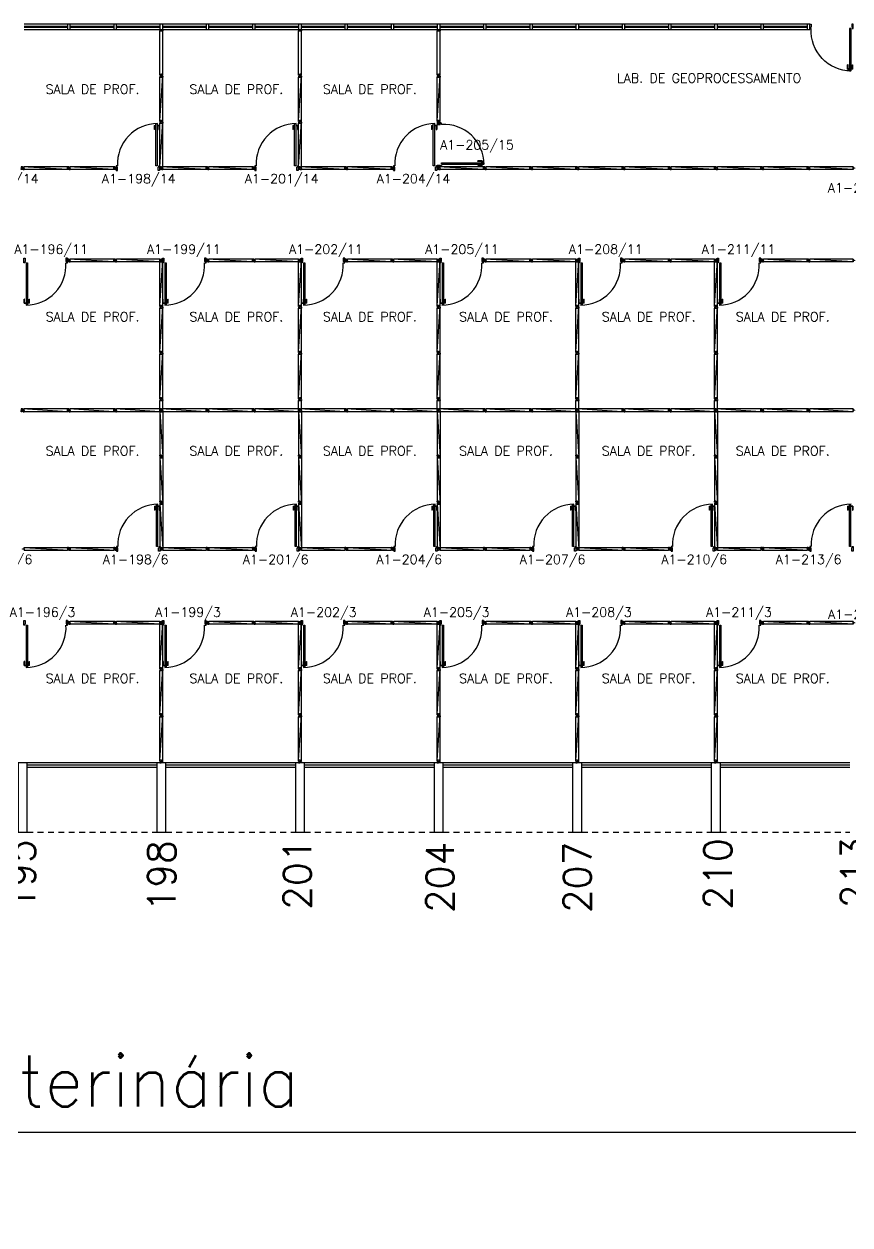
# Model space of a CAD drawing. Header units: millimetres. Extents: x 2641 to 2879, y 1208 to 1302.
# Drawn here: x 2849.06 to 2866.93, y 1210.89 to 1236.89 of the extents above; entities that cross this region are included whole.
import ezdxf
from ezdxf.enums import TextEntityAlignment as Align

# ---------------------------------------------------------------- set-up
doc = ezdxf.new("R2010")
doc.units = ezdxf.units.MM
doc.linetypes.add('HIDDEN2', pattern=[0.1875, 0.125, -0.0625])
for name, color, linetype in [('DIV', 2, 'Continuous'), ('ESQ', 1, 'Continuous'), ('ESTR', 3, 'Continuous'), ('NOPILAR1', 2, 'Continuous'), ('PROJ', 1, 'HIDDEN2'), ('TEXTO', 2, 'Continuous'), ('TEXTO-ENDEREÇO', 2, 'Continuous'), ('TEXTOCENTROCUSTO', 2, 'Continuous')]:
    doc.layers.add(name, color=color, linetype=linetype)
doc.styles.add('1', font='romans.shx')
doc.styles.add('NOPILAR', font='simplex.shx', dxfattribs={"height": 0.6})
doc.styles.add('UNB-100', font='simplex.shx', dxfattribs={"height": 0.2})
doc.styles.add('UNB-100-1', font='simplex.shx', dxfattribs={"height": 0.2})
doc.dimstyles.new('1-600', dxfattribs={"dimtxt": 1.1, "dimasz": 2.5, "dimexe": 2, "dimexo": 4, "dimgap": 0.2, "dimtad": 1, "dimdec": 0, "dimzin": 4, "dimdsep": 46, "dimlunit": 6, "dimtxsty": '1', "dimblk1": 'NONE', "dimblk2": 'NONE', "dimsah": 1, "dimcen": 0, "dimclrd": 2, "dimclre": 2, "dimclrt": 2, "dimadec": 0, "dimazin": 0, "dimtfac": 1, "dimtdec": 0, "dimtmove": 2, "dimatfit": 3, "dimldrblk": 'NONE', "dimfxl": 1, "dimtolj": 1, "dimtzin": 0, "dimarcsym": 0})

# ---------------------------------------------------------------- blocks, each defined once
blk = doc.blocks.new('PILAR-SLS')
blk.add_lwpolyline([(0.003, -72.501), (0.003, -74.001), (0.203, -74.001), (0.203, -72.501)], close=True)
blk = doc.blocks.new('DIVMT-SLS')
for p, q in [((-0.03, 0.03), (-0.03, 0.006)), ((-0.008, 0.03), (-0.03, 0.03)), ((-0.0185, 0.006), (-0.03, 0.006)), ((-0.0185, -0.006), (-0.0185, 0.006)), ((-0.008, 0.03), (-0.008, 0.02)), ((-0.008, 0.02), (0.008, 0.02)), ((-0.0051, 0), (0.0051, 0)), ((0.0051, 0), (-0.0051, 0)), ((-0.0051, 0), (0.0051, 0)), ((0.97, -0.03), (0, 0.03)), ((0, -0.0051), (0, 0.0051)), ((0, 0.0051), (0, -0.0051)), ((0.008, 0.03), (0.008, 0.02)), ((0.008, 0.03), (0.03, 0.03)), ((0.0205, 0.006), (0.03, 0.006)), ((0.0205, -0.006), (0.0205, 0.006)), ((0.0205, 0.006), (0.0205, -0.006)), ((0.0205, 0.006), (0.03, 0.006)), ((0.97, 0.03), (0.03, 0.03)), ((0.03, 0.006), (0.03, 0.03)), ((0.03, -0.03), (0.03, 0.03)), ((0.03, -0.005), (0.03, 0.005)), ((0.97, 0.03), (0.97, 0.009)), ((0.97, 0.009), (0.97, 0.027)), ((0.9795, 0.006), (0.97, 0.006)), ((0.97, -0.005), (0.97, 0.005)), ((0.9795, 0.006), (0.9795, -0.006)), ((1.0051, 0), (0.9949, 0)), ((1, 0.0051), (1, -0.0051)), ((-0.0185, -0.006), (-0.03, -0.006)), ((-0.03, -0.03), (-0.03, -0.006)), ((-0.008, -0.03), (-0.03, -0.03)), ((-0.008, -0.03), (-0.008, -0.02)), ((-0.008, -0.02), (0.008, -0.02)), ((0.008, -0.03), (0.008, -0.02)), ((0.008, -0.03), (0.03, -0.03)), ((0.0205, -0.006), (0.03, -0.006)), ((0.0205, -0.006), (0.03, -0.006)), ((0.03, -0.006), (0.03, -0.03)), ((0.97, -0.03), (0.03, -0.03)), ((0.9795, -0.006), (0.97, -0.006)), ((0.97, -0.009), (0.97, -0.027))]:
    blk.add_line(p, q)
blk = doc.blocks.new('PDV2D-SLS')
at = {"layer": 'DIV'}
for p, q in [((0.03, 0.05), (0.06, 0.05)), ((0.03, 0.035), (0.03, 0.05)), ((0.03, -0.035), (0.03, 0.035)), ((0.06, 0.05), (0.06, -0.02)), ((0.941, 0.05), (0.941, -0.02)), ((0.971, 0.05), (0.941, 0.05)), ((0.971, 0.035), (0.971, 0.05)), ((0.971, -0.035), (0.971, 0.035)), ((0.03, -0.05), (0.03, -0.035)), ((0.05, -0.05), (0.03, -0.05)), ((0.05, -0.02), (0.06, -0.02)), ((0.05, -0.02), (0.05, -0.05)), ((0.079, -0.05), (0.109, -0.05)), ((0.079, -0.05), (0.079, -0.965)), ((0.109, -0.05), (0.109, -0.965)), ((0.951, -0.02), (0.941, -0.02)), ((0.951, -0.02), (0.951, -0.05)), ((0.951, -0.05), (0.971, -0.05)), ((0.971, -0.05), (0.971, -0.035)), ((0.036, -0.925), (0.036, -0.835)), ((0.046, -0.835), (0.036, -0.835)), ((0.036, -0.925), (0.076, -0.925)), ((0.046, -0.915), (0.046, -0.835)), ((0.046, -0.915), (0.076, -0.915)), ((0.109, -0.965), (0.079, -0.965)), ((0.141, -0.915), (0.111, -0.915)), ((0.151, -0.925), (0.111, -0.925)), ((0.141, -0.915), (0.141, -0.835)), ((0.141, -0.835), (0.151, -0.835)), ((0.151, -0.925), (0.151, -0.835))]:
    blk.add_line(p, q, dxfattribs=at)
blk.add_arc((0.076, -0.1), 0.865, 270, 3.3214, dxfattribs=at)
blk = doc.blocks.new('MTT-SLS')
for p, q in [((-0.008, 0.03), (-0.03, 0.03)), ((-0.03, 0.03), (-0.03, 0.006)), ((-0.0185, 0.006), (-0.03, 0.006)), ((-0.0185, -0.006), (-0.0185, 0.006)), ((-0.008, 0.03), (-0.008, 0.02)), ((-0.008, 0.02), (0.008, 0.02)), ((-0.0051, 0), (0.0051, 0)), ((0, -0.0051), (0, 0.0051)), ((0.008, 0.03), (0.03, 0.03)), ((0.008, 0.03), (0.008, 0.02)), ((0.0205, -0.006), (0.0205, 0.006)), ((0.0205, 0.006), (0.03, 0.006)), ((0.03, 0.006), (0.03, 0.03)), ((-0.03, -0.03), (-0.03, -0.006)), ((-0.0185, -0.006), (-0.03, -0.006)), ((-0.008, -0.03), (-0.03, -0.03)), ((-0.008, -0.02), (0.008, -0.02)), ((-0.008, -0.03), (-0.008, -0.02)), ((0.008, -0.03), (0.008, -0.02)), ((0.008, -0.03), (0.03, -0.03)), ((0.0205, -0.006), (0.03, -0.006)), ((0.03, -0.006), (0.03, -0.03))]:
    blk.add_line(p, q)
blk = doc.blocks.new('A$C40560D69')
at = {"layer": 'DIV'}
for p, q in [((0, 0.038), (0, 0.06)), ((0.024, 0.06), (0, 0.06)), ((0, 0.038), (0.01, 0.038)), ((0, 0.022), (0, 0)), ((0, 0.022), (0.01, 0.022)), ((0, 0), (0.024, 0)), ((0.01, 0.022), (0.01, 0.038)), ((0.024, 0.051), (0.024, 0.06)), ((0.024, 0.051), (0.024, 0.06)), ((0.024, 0.051), (0.036, 0.051)), ((0.036, 0.051), (0.024, 0.051)), ((0.036, 0.012), (0.024, 0.012)), ((0.024, 0.012), (0.024, 0)), ((0.025, 0.03), (0.035, 0.03)), ((0.035, 0.03), (0.025, 0.03)), ((0.03, 0.025), (0.03, 0.035)), ((0.03, 0.035), (0.03, 0.025)), ((0.03, 0.025), (0.03, 0.035)), ((0.036, 0.051), (0.036, 0.06)), ((0.036, 0.051), (0.036, 0.06)), ((0.036, 0.06), (0.06, 0.06)), ((0.036, 0.012), (0.036, 0)), ((0.06, 0), (0.036, 0)), ((0.05, 0.022), (0.05, 0.038)), ((0.06, 0.038), (0.05, 0.038)), ((0.06, 0.022), (0.05, 0.022)), ((0.06, 0.038), (0.06, 0.06)), ((0.06, 0.022), (0.06, 0))]:
    blk.add_line(p, q, dxfattribs=at)
blk = doc.blocks.new('DIVINI-SLS')
for p, q in [((-0.005, 0), (0.005, 0)), ((0.008, 0.02), (0, 0.02)), ((0, 0.001), (0, 0.02)), ((0, -0.005), (0, 0.005)), ((0, -0.02), (0, 0.001)), ((0.008, 0.03), (0.03, 0.03)), ((0.008, 0.03), (0.008, 0.02)), ((0.02, 0.006), (0.03, 0.006)), ((0.02, 0.006), (0.02, -0.006)), ((0.02, -0.004), (0.02, 0.004)), ((0.023, 0.006), (0.027, 0.006)), ((0.97, 0.03), (0.03, 0.03)), ((0.03, -0.03), (0.03, 0.03)), ((0.03, 0.009), (0.03, 0.027)), ((0.03, -0.005), (0.03, 0.005)), ((0.97, 0.03), (0.97, 0.009)), ((0.97, -0.03), (0.97, 0.03)), ((0.97, 0.009), (0.97, 0.027)), ((0.98, 0.006), (0.97, 0.006)), ((0.97, -0.005), (0.97, 0.005)), ((0.98, 0.006), (0.98, -0.006)), ((0.99, 0), (1.008, 0)), ((0.999, 0.006), (0.999, -0.006)), ((0, -0.02), (0.008, -0.02)), ((0.008, -0.03), (0.008, -0.02)), ((0.008, -0.03), (0.03, -0.03)), ((0.02, -0.006), (0.03, -0.006)), ((0.023, -0.006), (0.027, -0.006)), ((0.03, -0.009), (0.03, -0.027)), ((0.97, -0.03), (0.03, -0.03)), ((0.98, -0.006), (0.97, -0.006)), ((0.97, -0.009), (0.97, -0.027))]:
    blk.add_line(p, q)
blk = doc.blocks.new('*D51')
at = {"layer": 'DEFPOINTS', "color": 0, "transparency": 16777216}
for p in [(2822.033, 1219.395), (2870.133, 1219.395), (2822.033, 1212.895)]:
    blk.add_point(p, dxfattribs=at)
at = {"layer": 'TEXTOCENTROCUSTO', "color": 2, "lineweight": -2, "transparency": 16777216}
for p, q in [((2822.033, 1215.395), (2822.033, 1210.895)), ((2870.133, 1215.395), (2870.133, 1210.895)), ((2870.133, 1212.895), (2822.033, 1212.895))]:
    blk.add_line(p, q, dxfattribs=at)
at = {"layer": 'TEXTOCENTROCUSTO', "color": 2, "transparency": 16777216, "insert": (2846.083, 1213.828), "char_height": 1.1, "attachment_point": 5, "style": '1'}
blk.add_mtext('\\A1;Agrônomia e Veterinária', dxfattribs=at)
blk = doc.blocks.new('_NONE')
at = {"color": 0, "linetype": 'ByBlock'}
blk.add_circle((0, 0), 0.25, dxfattribs=at)

msp = doc.modelspace()

# ---------------------------------------------------------------- linework, layer by layer
at = {"layer": 'DIV'}
for p, q in [((2850.003, 1236.885), (2849.063, 1236.885)), ((2850.063, 1236.885), (2850.003, 1236.885)), ((2850.003, 1236.885), (2850.003, 1236.766)), ((2850.063, 1236.885), (2850.003, 1236.885)), ((2850.003, 1236.885), (2850.003, 1236.766)), ((2851.003, 1236.885), (2850.063, 1236.885)), ((2850.063, 1236.765), (2850.063, 1236.885)), ((2850.063, 1236.765), (2850.063, 1236.885)), ((2851.063, 1236.885), (2851.003, 1236.885)), ((2851.003, 1236.885), (2851.003, 1236.766)), ((2851.063, 1236.885), (2851.003, 1236.885)), ((2851.003, 1236.885), (2851.003, 1236.766)), ((2852.003, 1236.885), (2851.063, 1236.885)), ((2851.063, 1236.765), (2851.063, 1236.885)), ((2851.063, 1236.765), (2851.063, 1236.885)), ((2852.063, 1236.885), (2852.003, 1236.885)), ((2852.003, 1236.885), (2852.003, 1236.766)), ((2852.063, 1236.885), (2852.003, 1236.885)), ((2852.003, 1236.885), (2852.003, 1236.766)), ((2853.003, 1236.885), (2852.063, 1236.885)), ((2852.063, 1236.765), (2852.063, 1236.885)), ((2852.063, 1236.765), (2852.063, 1236.885)), ((2853.063, 1236.885), (2853.003, 1236.885)), ((2853.003, 1236.885), (2853.003, 1236.766)), ((2853.063, 1236.885), (2853.003, 1236.885)), ((2853.003, 1236.885), (2853.003, 1236.766)), ((2854.003, 1236.885), (2853.063, 1236.885)), ((2853.063, 1236.765), (2853.063, 1236.885)), ((2853.063, 1236.765), (2853.063, 1236.885)), ((2854.063, 1236.885), (2854.003, 1236.885)), ((2854.063, 1236.885), (2854.003, 1236.885)), ((2854.003, 1236.885), (2854.003, 1236.766)), ((2854.003, 1236.885), (2854.003, 1236.766)), ((2855.003, 1236.885), (2854.063, 1236.885)), ((2854.063, 1236.765), (2854.063, 1236.885)), ((2854.063, 1236.765), (2854.063, 1236.885)), ((2855.063, 1236.885), (2855.003, 1236.885)), ((2855.003, 1236.885), (2855.003, 1236.766)), ((2855.063, 1236.885), (2855.003, 1236.885)), ((2855.003, 1236.885), (2855.003, 1236.766)), ((2856.003, 1236.885), (2855.063, 1236.885)), ((2855.063, 1236.765), (2855.063, 1236.885)), ((2855.063, 1236.765), (2855.063, 1236.885)), ((2856.063, 1236.885), (2856.003, 1236.885)), ((2856.003, 1236.885), (2856.003, 1236.766)), ((2856.063, 1236.885), (2856.003, 1236.885)), ((2856.003, 1236.885), (2856.003, 1236.766)), ((2857.003, 1236.885), (2856.063, 1236.885)), ((2856.063, 1236.765), (2856.063, 1236.885)), ((2856.063, 1236.765), (2856.063, 1236.885)), ((2857.063, 1236.885), (2857.003, 1236.885)), ((2857.003, 1236.885), (2857.003, 1236.766)), ((2857.063, 1236.885), (2857.003, 1236.885)), ((2857.003, 1236.885), (2857.003, 1236.766)), ((2858.003, 1236.885), (2857.063, 1236.885)), ((2857.063, 1236.765), (2857.063, 1236.885)), ((2857.063, 1236.765), (2857.063, 1236.885)), ((2858.063, 1236.885), (2858.003, 1236.885)), ((2858.003, 1236.885), (2858.003, 1236.766)), ((2858.063, 1236.885), (2858.003, 1236.885)), ((2858.003, 1236.885), (2858.003, 1236.766)), ((2859.003, 1236.885), (2858.063, 1236.885)), ((2858.063, 1236.765), (2858.063, 1236.885)), ((2858.063, 1236.765), (2858.063, 1236.885)), ((2859.063, 1236.885), (2859.003, 1236.885)), ((2859.003, 1236.885), (2859.003, 1236.766)), ((2859.063, 1236.885), (2859.003, 1236.885)), ((2859.003, 1236.885), (2859.003, 1236.766)), ((2860.003, 1236.885), (2859.063, 1236.885)), ((2859.063, 1236.765), (2859.063, 1236.885)), ((2859.063, 1236.765), (2859.063, 1236.885)), ((2860.063, 1236.885), (2860.003, 1236.885)), ((2860.003, 1236.885), (2860.003, 1236.766)), ((2860.063, 1236.885), (2860.003, 1236.885)), ((2860.003, 1236.885), (2860.003, 1236.766)), ((2861.003, 1236.885), (2860.063, 1236.885)), ((2860.063, 1236.765), (2860.063, 1236.885)), ((2860.063, 1236.765), (2860.063, 1236.885)), ((2861.063, 1236.885), (2861.003, 1236.885)), ((2861.003, 1236.885), (2861.003, 1236.766)), ((2861.063, 1236.885), (2861.003, 1236.885)), ((2861.003, 1236.885), (2861.003, 1236.766)), ((2862.003, 1236.885), (2861.063, 1236.885)), ((2861.063, 1236.765), (2861.063, 1236.885)), ((2861.063, 1236.765), (2861.063, 1236.885)), ((2862.063, 1236.885), (2862.003, 1236.885)), ((2862.003, 1236.885), (2862.003, 1236.766)), ((2862.063, 1236.885), (2862.003, 1236.885)), ((2862.003, 1236.885), (2862.003, 1236.766)), ((2863.003, 1236.885), (2862.063, 1236.885)), ((2862.063, 1236.765), (2862.063, 1236.885)), ((2862.063, 1236.765), (2862.063, 1236.885)), ((2863.063, 1236.885), (2863.003, 1236.885)), ((2863.003, 1236.885), (2863.003, 1236.766)), ((2863.063, 1236.885), (2863.003, 1236.885)), ((2863.003, 1236.885), (2863.003, 1236.766)), ((2864.003, 1236.885), (2863.063, 1236.885)), ((2863.063, 1236.765), (2863.063, 1236.885)), ((2863.063, 1236.765), (2863.063, 1236.885)), ((2864.063, 1236.885), (2864.003, 1236.885)), ((2864.003, 1236.885), (2864.003, 1236.766)), ((2864.063, 1236.885), (2864.003, 1236.885)), ((2864.003, 1236.885), (2864.003, 1236.766)), ((2865.003, 1236.885), (2864.063, 1236.885)), ((2864.063, 1236.765), (2864.063, 1236.885)), ((2864.063, 1236.765), (2864.063, 1236.885)), ((2865.063, 1236.885), (2865.003, 1236.885)), ((2865.003, 1236.885), (2865.003, 1236.766)), ((2865.063, 1236.885), (2865.003, 1236.885)), ((2865.003, 1236.885), (2865.003, 1236.766)), ((2866.003, 1236.885), (2865.063, 1236.885)), ((2865.063, 1236.765), (2865.063, 1236.885)), ((2865.063, 1236.765), (2865.063, 1236.885)), ((2866.063, 1236.885), (2866.003, 1236.885)), ((2866.003, 1236.885), (2866.003, 1236.766)), ((2866.063, 1236.885), (2866.003, 1236.885)), ((2866.003, 1236.885), (2866.003, 1236.766)), ((2866.063, 1236.765), (2866.063, 1236.885)), ((2866.063, 1236.765), (2866.063, 1236.885)), ((2850.003, 1236.831), (2849.063, 1236.831)), ((2849.063, 1236.819), (2850.003, 1236.819)), ((2849.063, 1236.765), (2850.003, 1236.765)), ((2850.003, 1236.765), (2850.063, 1236.765)), ((2850.003, 1236.765), (2850.063, 1236.765)), ((2850.003, 1236.765), (2850.063, 1236.765)), ((2851.003, 1236.831), (2850.063, 1236.831)), ((2850.063, 1236.819), (2851.003, 1236.819)), ((2850.063, 1236.765), (2851.003, 1236.765)), ((2851.003, 1236.765), (2851.063, 1236.765)), ((2851.003, 1236.765), (2851.063, 1236.765)), ((2851.003, 1236.765), (2851.063, 1236.765)), ((2852.003, 1236.831), (2851.063, 1236.831)), ((2851.063, 1236.819), (2852.003, 1236.819)), ((2851.063, 1236.765), (2852.003, 1236.765)), ((2852.003, 1236.765), (2852.063, 1236.765)), ((2852.003, 1236.765), (2852.063, 1236.765)), ((2852.003, 1236.765), (2852.063, 1236.765)), ((2853.003, 1236.831), (2852.063, 1236.831)), ((2852.063, 1236.819), (2853.003, 1236.819)), ((2852.063, 1236.765), (2853.003, 1236.765)), ((2853.003, 1236.765), (2853.063, 1236.765)), ((2853.003, 1236.765), (2853.063, 1236.765)), ((2853.003, 1236.765), (2853.063, 1236.765)), ((2854.003, 1236.831), (2853.063, 1236.831)), ((2853.063, 1236.819), (2854.003, 1236.819)), ((2853.063, 1236.765), (2854.003, 1236.765)), ((2854.003, 1236.765), (2854.063, 1236.765)), ((2854.003, 1236.765), (2854.063, 1236.765)), ((2854.003, 1236.765), (2854.063, 1236.765)), ((2855.003, 1236.831), (2854.063, 1236.831)), ((2854.063, 1236.819), (2855.003, 1236.819)), ((2854.063, 1236.765), (2855.003, 1236.765)), ((2855.003, 1236.765), (2855.063, 1236.765)), ((2855.003, 1236.765), (2855.063, 1236.765)), ((2855.003, 1236.765), (2855.063, 1236.765)), ((2856.003, 1236.831), (2855.063, 1236.831)), ((2855.063, 1236.819), (2856.003, 1236.819)), ((2855.063, 1236.765), (2856.003, 1236.765)), ((2856.003, 1236.765), (2856.063, 1236.765)), ((2856.003, 1236.765), (2856.063, 1236.765)), ((2856.003, 1236.765), (2856.063, 1236.765)), ((2857.003, 1236.831), (2856.063, 1236.831)), ((2856.063, 1236.819), (2857.003, 1236.819)), ((2856.063, 1236.765), (2857.003, 1236.765)), ((2857.003, 1236.765), (2857.063, 1236.765)), ((2857.003, 1236.765), (2857.063, 1236.765)), ((2857.003, 1236.765), (2857.063, 1236.765)), ((2858.003, 1236.831), (2857.063, 1236.831)), ((2857.063, 1236.819), (2858.003, 1236.819)), ((2857.063, 1236.765), (2858.003, 1236.765)), ((2858.003, 1236.765), (2858.063, 1236.765)), ((2858.003, 1236.765), (2858.063, 1236.765)), ((2858.003, 1236.765), (2858.063, 1236.765)), ((2859.003, 1236.831), (2858.063, 1236.831)), ((2858.063, 1236.819), (2859.003, 1236.819)), ((2858.063, 1236.765), (2859.003, 1236.765)), ((2859.003, 1236.765), (2859.063, 1236.765)), ((2859.003, 1236.765), (2859.063, 1236.765)), ((2859.003, 1236.765), (2859.063, 1236.765)), ((2860.003, 1236.831), (2859.063, 1236.831)), ((2859.063, 1236.819), (2860.003, 1236.819)), ((2859.063, 1236.765), (2860.003, 1236.765)), ((2860.003, 1236.765), (2860.063, 1236.765)), ((2860.003, 1236.765), (2860.063, 1236.765)), ((2860.003, 1236.765), (2860.063, 1236.765)), ((2861.003, 1236.831), (2860.063, 1236.831)), ((2860.063, 1236.819), (2861.003, 1236.819)), ((2860.063, 1236.765), (2861.003, 1236.765)), ((2861.003, 1236.765), (2861.063, 1236.765)), ((2861.003, 1236.765), (2861.063, 1236.765)), ((2861.003, 1236.765), (2861.063, 1236.765)), ((2862.003, 1236.831), (2861.063, 1236.831)), ((2861.063, 1236.819), (2862.003, 1236.819)), ((2861.063, 1236.765), (2862.003, 1236.765)), ((2862.003, 1236.765), (2862.063, 1236.765)), ((2862.003, 1236.765), (2862.063, 1236.765)), ((2862.003, 1236.765), (2862.063, 1236.765)), ((2863.003, 1236.831), (2862.063, 1236.831)), ((2862.063, 1236.819), (2863.003, 1236.819)), ((2862.063, 1236.765), (2863.003, 1236.765)), ((2863.003, 1236.765), (2863.063, 1236.765)), ((2863.003, 1236.765), (2863.063, 1236.765)), ((2863.003, 1236.765), (2863.063, 1236.765)), ((2864.003, 1236.831), (2863.063, 1236.831)), ((2863.063, 1236.819), (2864.003, 1236.819)), ((2863.063, 1236.765), (2864.003, 1236.765)), ((2864.003, 1236.765), (2864.063, 1236.765)), ((2864.003, 1236.765), (2864.063, 1236.765)), ((2864.003, 1236.765), (2864.063, 1236.765)), ((2865.003, 1236.831), (2864.063, 1236.831)), ((2864.063, 1236.819), (2865.003, 1236.819)), ((2864.063, 1236.765), (2865.003, 1236.765)), ((2865.003, 1236.765), (2865.063, 1236.765)), ((2865.003, 1236.765), (2865.063, 1236.765)), ((2865.003, 1236.765), (2865.063, 1236.765)), ((2866.003, 1236.831), (2865.063, 1236.831)), ((2865.063, 1236.819), (2866.003, 1236.819)), ((2865.063, 1236.765), (2866.003, 1236.765)), ((2866.003, 1236.765), (2866.063, 1236.765)), ((2866.003, 1236.765), (2866.063, 1236.765)), ((2866.003, 1236.765), (2866.063, 1236.765)), ((2858.003, 1234.775), (2858.003, 1234.797)), ((2858.003, 1234.797), (2858.027, 1234.797)), ((2858.003, 1234.775), (2858.013, 1234.775)), ((2858.003, 1234.759), (2858.013, 1234.759)), ((2858.003, 1234.759), (2858.003, 1234.737)), ((2858.027, 1234.737), (2858.003, 1234.737)), ((2858.003, 1234.737), (2858.063, 1234.737)), ((2858.013, 1234.775), (2858.013, 1234.759)), ((2858.027, 1234.785), (2858.027, 1234.797)), ((2858.027, 1234.785), (2858.039, 1234.785)), ((2858.027, 1234.746), (2858.039, 1234.746)), ((2858.027, 1234.746), (2858.027, 1234.737)), ((2858.039, 1234.746), (2858.027, 1234.746)), ((2858.027, 1234.746), (2858.027, 1234.737)), ((2858.028, 1234.767), (2858.038, 1234.767)), ((2858.038, 1234.767), (2858.028, 1234.767)), ((2858.028, 1234.737), (2858.038, 1234.737)), ((2858.033, 1234.772), (2858.033, 1234.761)), ((2858.033, 1234.761), (2858.033, 1234.772)), ((2858.033, 1234.772), (2858.033, 1234.761)), ((2858.039, 1234.785), (2858.039, 1234.797)), ((2858.063, 1234.797), (2858.039, 1234.797)), ((2858.039, 1234.746), (2858.039, 1234.737)), ((2858.039, 1234.746), (2858.039, 1234.737)), ((2858.039, 1234.737), (2858.063, 1234.737)), ((2858.063, 1234.775), (2858.053, 1234.775)), ((2858.053, 1234.775), (2858.053, 1234.759)), ((2858.063, 1234.759), (2858.053, 1234.759)), ((2858.063, 1234.775), (2858.063, 1234.797)), ((2858.063, 1234.759), (2858.063, 1234.737)), ((2852.003, 1228.797), (2852.027, 1228.797)), ((2852.003, 1228.775), (2852.003, 1228.797)), ((2852.003, 1228.775), (2852.013, 1228.775)), ((2852.003, 1228.759), (2852.003, 1228.737)), ((2852.003, 1228.759), (2852.013, 1228.759)), ((2852.003, 1228.556), (2852.003, 1228.737)), ((2852.003, 1228.737), (2852.063, 1228.737)), ((2852.027, 1228.737), (2852.003, 1228.737)), ((2852.013, 1228.775), (2852.013, 1228.759)), ((2852.027, 1228.785), (2852.027, 1228.797)), ((2852.027, 1228.785), (2852.039, 1228.785)), ((2852.027, 1228.746), (2852.027, 1228.737)), ((2852.039, 1228.746), (2852.027, 1228.746)), ((2852.027, 1228.746), (2852.027, 1228.737)), ((2852.027, 1228.746), (2852.039, 1228.746)), ((2852.038, 1228.767), (2852.028, 1228.767)), ((2852.028, 1228.767), (2852.038, 1228.767)), ((2852.028, 1228.737), (2852.038, 1228.737)), ((2852.033, 1228.772), (2852.033, 1228.761)), ((2852.033, 1228.761), (2852.033, 1228.772)), ((2852.033, 1228.772), (2852.033, 1228.761)), ((2852.063, 1228.797), (2852.039, 1228.797)), ((2852.039, 1228.785), (2852.039, 1228.797)), ((2852.039, 1228.746), (2852.039, 1228.737)), ((2852.039, 1228.746), (2852.039, 1228.737)), ((2852.039, 1228.737), (2852.063, 1228.737)), ((2852.053, 1228.775), (2852.053, 1228.759)), ((2852.063, 1228.775), (2852.053, 1228.775)), ((2852.063, 1228.759), (2852.053, 1228.759)), ((2852.063, 1228.775), (2852.063, 1228.797)), ((2852.063, 1228.759), (2852.063, 1228.737)), ((2852.063, 1228.556), (2852.063, 1228.737)), ((2855.003, 1228.797), (2855.027, 1228.797)), ((2855.003, 1228.775), (2855.003, 1228.797)), ((2855.003, 1228.775), (2855.013, 1228.775)), ((2855.003, 1228.759), (2855.003, 1228.737)), ((2855.003, 1228.759), (2855.013, 1228.759)), ((2855.003, 1228.556), (2855.003, 1228.737)), ((2855.003, 1228.737), (2855.063, 1228.737)), ((2855.027, 1228.737), (2855.003, 1228.737)), ((2855.013, 1228.775), (2855.013, 1228.759)), ((2855.027, 1228.785), (2855.027, 1228.797)), ((2855.027, 1228.785), (2855.039, 1228.785)), ((2855.027, 1228.746), (2855.027, 1228.737)), ((2855.039, 1228.746), (2855.027, 1228.746)), ((2855.027, 1228.746), (2855.027, 1228.737)), ((2855.027, 1228.746), (2855.039, 1228.746)), ((2855.038, 1228.767), (2855.028, 1228.767)), ((2855.028, 1228.767), (2855.038, 1228.767)), ((2855.028, 1228.737), (2855.038, 1228.737)), ((2855.033, 1228.772), (2855.033, 1228.761)), ((2855.033, 1228.761), (2855.033, 1228.772)), ((2855.033, 1228.772), (2855.033, 1228.761)), ((2855.063, 1228.797), (2855.039, 1228.797)), ((2855.039, 1228.785), (2855.039, 1228.797)), ((2855.039, 1228.746), (2855.039, 1228.737)), ((2855.039, 1228.746), (2855.039, 1228.737)), ((2855.039, 1228.737), (2855.063, 1228.737)), ((2855.053, 1228.775), (2855.053, 1228.759)), ((2855.063, 1228.775), (2855.053, 1228.775)), ((2855.063, 1228.759), (2855.053, 1228.759)), ((2855.063, 1228.775), (2855.063, 1228.797)), ((2855.063, 1228.759), (2855.063, 1228.737)), ((2855.063, 1228.556), (2855.063, 1228.737)), ((2858.003, 1228.797), (2858.027, 1228.797)), ((2858.003, 1228.775), (2858.003, 1228.797)), ((2858.003, 1228.775), (2858.013, 1228.775)), ((2858.003, 1228.759), (2858.003, 1228.737)), ((2858.003, 1228.759), (2858.013, 1228.759)), ((2858.003, 1228.556), (2858.003, 1228.737)), ((2858.003, 1228.737), (2858.063, 1228.737)), ((2858.027, 1228.737), (2858.003, 1228.737)), ((2858.013, 1228.775), (2858.013, 1228.759)), ((2858.027, 1228.785), (2858.027, 1228.797)), ((2858.027, 1228.785), (2858.039, 1228.785)), ((2858.027, 1228.746), (2858.027, 1228.737)), ((2858.039, 1228.746), (2858.027, 1228.746)), ((2858.027, 1228.746), (2858.027, 1228.737)), ((2858.027, 1228.746), (2858.039, 1228.746)), ((2858.038, 1228.767), (2858.028, 1228.767)), ((2858.028, 1228.767), (2858.038, 1228.767)), ((2858.028, 1228.737), (2858.038, 1228.737)), ((2858.033, 1228.772), (2858.033, 1228.761)), ((2858.033, 1228.761), (2858.033, 1228.772)), ((2858.033, 1228.772), (2858.033, 1228.761)), ((2858.063, 1228.797), (2858.039, 1228.797)), ((2858.039, 1228.785), (2858.039, 1228.797)), ((2858.039, 1228.746), (2858.039, 1228.737)), ((2858.039, 1228.746), (2858.039, 1228.737)), ((2858.039, 1228.737), (2858.063, 1228.737)), ((2858.053, 1228.775), (2858.053, 1228.759)), ((2858.063, 1228.775), (2858.053, 1228.775)), ((2858.063, 1228.759), (2858.053, 1228.759)), ((2858.063, 1228.775), (2858.063, 1228.797)), ((2858.063, 1228.759), (2858.063, 1228.737)), ((2858.063, 1228.556), (2858.063, 1228.737)), ((2861.003, 1228.797), (2861.027, 1228.797)), ((2861.003, 1228.775), (2861.003, 1228.797)), ((2861.003, 1228.775), (2861.013, 1228.775)), ((2861.003, 1228.759), (2861.003, 1228.737)), ((2861.003, 1228.759), (2861.013, 1228.759)), ((2861.003, 1228.556), (2861.003, 1228.737)), ((2861.003, 1228.737), (2861.063, 1228.737)), ((2861.027, 1228.737), (2861.003, 1228.737)), ((2861.013, 1228.775), (2861.013, 1228.759)), ((2861.027, 1228.785), (2861.027, 1228.797)), ((2861.027, 1228.785), (2861.039, 1228.785)), ((2861.027, 1228.746), (2861.027, 1228.737)), ((2861.039, 1228.746), (2861.027, 1228.746)), ((2861.027, 1228.746), (2861.027, 1228.737)), ((2861.027, 1228.746), (2861.039, 1228.746)), ((2861.038, 1228.767), (2861.028, 1228.767)), ((2861.028, 1228.767), (2861.038, 1228.767)), ((2861.028, 1228.737), (2861.038, 1228.737)), ((2861.033, 1228.772), (2861.033, 1228.761)), ((2861.033, 1228.761), (2861.033, 1228.772)), ((2861.033, 1228.772), (2861.033, 1228.761)), ((2861.063, 1228.797), (2861.039, 1228.797)), ((2861.039, 1228.785), (2861.039, 1228.797)), ((2861.039, 1228.746), (2861.039, 1228.737)), ((2861.039, 1228.746), (2861.039, 1228.737)), ((2861.039, 1228.737), (2861.063, 1228.737)), ((2861.053, 1228.775), (2861.053, 1228.759)), ((2861.063, 1228.775), (2861.053, 1228.775)), ((2861.063, 1228.759), (2861.053, 1228.759)), ((2861.063, 1228.775), (2861.063, 1228.797)), ((2861.063, 1228.759), (2861.063, 1228.737)), ((2861.063, 1228.556), (2861.063, 1228.737)), ((2864.003, 1228.797), (2864.027, 1228.797)), ((2864.003, 1228.775), (2864.003, 1228.797)), ((2864.003, 1228.775), (2864.013, 1228.775)), ((2864.003, 1228.759), (2864.003, 1228.737)), ((2864.003, 1228.759), (2864.013, 1228.759)), ((2864.003, 1228.556), (2864.003, 1228.737)), ((2864.003, 1228.737), (2864.063, 1228.737)), ((2864.027, 1228.737), (2864.003, 1228.737)), ((2864.013, 1228.775), (2864.013, 1228.759)), ((2864.027, 1228.785), (2864.027, 1228.797)), ((2864.027, 1228.785), (2864.039, 1228.785)), ((2864.027, 1228.746), (2864.027, 1228.737)), ((2864.039, 1228.746), (2864.027, 1228.746)), ((2864.027, 1228.746), (2864.027, 1228.737)), ((2864.027, 1228.746), (2864.039, 1228.746)), ((2864.038, 1228.767), (2864.028, 1228.767)), ((2864.028, 1228.767), (2864.038, 1228.767)), ((2864.028, 1228.737), (2864.038, 1228.737)), ((2864.033, 1228.772), (2864.033, 1228.761)), ((2864.033, 1228.761), (2864.033, 1228.772)), ((2864.033, 1228.772), (2864.033, 1228.761)), ((2864.063, 1228.797), (2864.039, 1228.797)), ((2864.039, 1228.785), (2864.039, 1228.797)), ((2864.039, 1228.746), (2864.039, 1228.737)), ((2864.039, 1228.746), (2864.039, 1228.737)), ((2864.039, 1228.737), (2864.063, 1228.737)), ((2864.053, 1228.775), (2864.053, 1228.759)), ((2864.063, 1228.775), (2864.053, 1228.775)), ((2864.063, 1228.759), (2864.053, 1228.759)), ((2864.063, 1228.775), (2864.063, 1228.797)), ((2864.063, 1228.759), (2864.063, 1228.737)), ((2864.063, 1228.556), (2864.063, 1228.737)), ((2852.027, 1228.556), (2852.003, 1228.556)), ((2852.003, 1228.534), (2852.003, 1228.556)), ((2852.003, 1228.556), (2852.063, 1228.556)), ((2852.003, 1228.556), (2852.063, 1228.556)), ((2852.003, 1228.534), (2852.013, 1228.534)), ((2852.003, 1228.518), (2852.013, 1228.518)), ((2852.003, 1228.518), (2852.003, 1228.496)), ((2852.003, 1228.496), (2852.027, 1228.496)), ((2852.003, 1228.496), (2852.063, 1228.496)), ((2852.024, 1228.556), (2852.006, 1228.556)), ((2852.024, 1228.496), (2852.006, 1228.496)), ((2852.013, 1228.518), (2852.013, 1228.534)), ((2852.027, 1228.547), (2852.027, 1228.556)), ((2852.027, 1228.547), (2852.027, 1228.556)), ((2852.027, 1228.547), (2852.027, 1228.556)), ((2852.027, 1228.547), (2852.039, 1228.547)), ((2852.039, 1228.547), (2852.027, 1228.547)), ((2852.039, 1228.547), (2852.027, 1228.547)), ((2852.027, 1228.508), (2852.027, 1228.496)), ((2852.027, 1228.508), (2852.039, 1228.508)), ((2852.027, 1228.506), (2852.027, 1228.496)), ((2852.039, 1228.506), (2852.027, 1228.506)), ((2852.028, 1228.556), (2852.038, 1228.556)), ((2852.028, 1228.556), (2852.038, 1228.556)), ((2852.028, 1228.526), (2852.038, 1228.526)), ((2852.038, 1228.526), (2852.028, 1228.526)), ((2852.038, 1228.526), (2852.028, 1228.526)), ((2852.038, 1228.526), (2852.028, 1228.526)), ((2852.028, 1228.496), (2852.038, 1228.496)), ((2852.033, 1228.521), (2852.033, 1228.531)), ((2852.033, 1228.531), (2852.033, 1228.521)), ((2852.033, 1228.521), (2852.033, 1228.531)), ((2852.033, 1228.531), (2852.033, 1228.521)), ((2852.033, 1228.521), (2852.033, 1228.531)), ((2852.039, 1228.556), (2852.063, 1228.556)), ((2852.039, 1228.547), (2852.039, 1228.556)), ((2852.039, 1228.547), (2852.039, 1228.556)), ((2852.039, 1228.547), (2852.039, 1228.556)), ((2852.039, 1228.508), (2852.039, 1228.496)), ((2852.039, 1228.506), (2852.039, 1228.496)), ((2852.063, 1228.496), (2852.039, 1228.496)), ((2852.042, 1228.556), (2852.06, 1228.556)), ((2852.063, 1228.556), (2852.042, 1228.556)), ((2852.063, 1228.496), (2852.042, 1228.496)), ((2852.042, 1228.496), (2852.06, 1228.496)), ((2852.063, 1228.534), (2852.053, 1228.534)), ((2852.053, 1228.518), (2852.053, 1228.534)), ((2852.063, 1228.518), (2852.053, 1228.518)), ((2852.063, 1228.534), (2852.063, 1228.556)), ((2852.063, 1228.518), (2852.063, 1228.496)), ((2855.027, 1228.556), (2855.003, 1228.556)), ((2855.003, 1228.534), (2855.003, 1228.556)), ((2855.003, 1228.556), (2855.063, 1228.556)), ((2855.003, 1228.556), (2855.063, 1228.556)), ((2855.003, 1228.534), (2855.013, 1228.534)), ((2855.003, 1228.518), (2855.013, 1228.518)), ((2855.003, 1228.518), (2855.003, 1228.496)), ((2855.003, 1228.496), (2855.027, 1228.496)), ((2855.003, 1228.496), (2855.063, 1228.496)), ((2855.024, 1228.556), (2855.006, 1228.556)), ((2855.024, 1228.496), (2855.006, 1228.496)), ((2855.013, 1228.518), (2855.013, 1228.534)), ((2855.027, 1228.547), (2855.027, 1228.556)), ((2855.027, 1228.547), (2855.027, 1228.556)), ((2855.027, 1228.547), (2855.027, 1228.556)), ((2855.027, 1228.547), (2855.039, 1228.547)), ((2855.039, 1228.547), (2855.027, 1228.547)), ((2855.039, 1228.547), (2855.027, 1228.547)), ((2855.027, 1228.508), (2855.027, 1228.496)), ((2855.027, 1228.508), (2855.039, 1228.508)), ((2855.027, 1228.506), (2855.027, 1228.496)), ((2855.039, 1228.506), (2855.027, 1228.506)), ((2855.028, 1228.556), (2855.038, 1228.556)), ((2855.028, 1228.556), (2855.038, 1228.556)), ((2855.028, 1228.526), (2855.038, 1228.526)), ((2855.038, 1228.526), (2855.028, 1228.526)), ((2855.038, 1228.526), (2855.028, 1228.526)), ((2855.038, 1228.526), (2855.028, 1228.526)), ((2855.028, 1228.496), (2855.038, 1228.496)), ((2855.033, 1228.521), (2855.033, 1228.531)), ((2855.033, 1228.531), (2855.033, 1228.521)), ((2855.033, 1228.521), (2855.033, 1228.531)), ((2855.033, 1228.531), (2855.033, 1228.521)), ((2855.033, 1228.521), (2855.033, 1228.531)), ((2855.039, 1228.556), (2855.063, 1228.556)), ((2855.039, 1228.547), (2855.039, 1228.556)), ((2855.039, 1228.547), (2855.039, 1228.556)), ((2855.039, 1228.547), (2855.039, 1228.556)), ((2855.039, 1228.508), (2855.039, 1228.496)), ((2855.039, 1228.506), (2855.039, 1228.496)), ((2855.063, 1228.496), (2855.039, 1228.496)), ((2855.042, 1228.556), (2855.06, 1228.556)), ((2855.063, 1228.556), (2855.042, 1228.556)), ((2855.063, 1228.496), (2855.042, 1228.496)), ((2855.042, 1228.496), (2855.06, 1228.496)), ((2855.063, 1228.534), (2855.053, 1228.534)), ((2855.053, 1228.518), (2855.053, 1228.534)), ((2855.063, 1228.518), (2855.053, 1228.518)), ((2855.063, 1228.534), (2855.063, 1228.556)), ((2855.063, 1228.518), (2855.063, 1228.496)), ((2858.027, 1228.556), (2858.003, 1228.556)), ((2858.003, 1228.534), (2858.003, 1228.556)), ((2858.003, 1228.556), (2858.063, 1228.556)), ((2858.003, 1228.556), (2858.063, 1228.556)), ((2858.003, 1228.534), (2858.013, 1228.534)), ((2858.003, 1228.518), (2858.013, 1228.518)), ((2858.003, 1228.518), (2858.003, 1228.496)), ((2858.003, 1228.496), (2858.027, 1228.496)), ((2858.003, 1228.496), (2858.063, 1228.496)), ((2858.024, 1228.556), (2858.006, 1228.556)), ((2858.024, 1228.496), (2858.006, 1228.496)), ((2858.013, 1228.518), (2858.013, 1228.534)), ((2858.027, 1228.547), (2858.027, 1228.556)), ((2858.027, 1228.547), (2858.027, 1228.556)), ((2858.027, 1228.547), (2858.027, 1228.556)), ((2858.027, 1228.547), (2858.039, 1228.547)), ((2858.039, 1228.547), (2858.027, 1228.547)), ((2858.039, 1228.547), (2858.027, 1228.547)), ((2858.027, 1228.508), (2858.027, 1228.496)), ((2858.027, 1228.508), (2858.039, 1228.508)), ((2858.027, 1228.506), (2858.027, 1228.496)), ((2858.039, 1228.506), (2858.027, 1228.506)), ((2858.028, 1228.556), (2858.038, 1228.556)), ((2858.028, 1228.556), (2858.038, 1228.556)), ((2858.028, 1228.526), (2858.038, 1228.526)), ((2858.038, 1228.526), (2858.028, 1228.526)), ((2858.038, 1228.526), (2858.028, 1228.526)), ((2858.038, 1228.526), (2858.028, 1228.526)), ((2858.028, 1228.496), (2858.038, 1228.496)), ((2858.033, 1228.521), (2858.033, 1228.531)), ((2858.033, 1228.531), (2858.033, 1228.521)), ((2858.033, 1228.521), (2858.033, 1228.531)), ((2858.033, 1228.531), (2858.033, 1228.521)), ((2858.033, 1228.521), (2858.033, 1228.531)), ((2858.039, 1228.556), (2858.063, 1228.556)), ((2858.039, 1228.547), (2858.039, 1228.556)), ((2858.039, 1228.547), (2858.039, 1228.556)), ((2858.039, 1228.547), (2858.039, 1228.556)), ((2858.039, 1228.508), (2858.039, 1228.496)), ((2858.039, 1228.506), (2858.039, 1228.496)), ((2858.063, 1228.496), (2858.039, 1228.496)), ((2858.042, 1228.556), (2858.06, 1228.556)), ((2858.063, 1228.556), (2858.042, 1228.556)), ((2858.063, 1228.496), (2858.042, 1228.496)), ((2858.042, 1228.496), (2858.06, 1228.496)), ((2858.063, 1228.534), (2858.053, 1228.534)), ((2858.053, 1228.518), (2858.053, 1228.534)), ((2858.063, 1228.518), (2858.053, 1228.518)), ((2858.063, 1228.534), (2858.063, 1228.556)), ((2858.063, 1228.518), (2858.063, 1228.496)), ((2861.027, 1228.556), (2861.003, 1228.556)), ((2861.003, 1228.534), (2861.003, 1228.556)), ((2861.003, 1228.556), (2861.063, 1228.556)), ((2861.003, 1228.556), (2861.063, 1228.556)), ((2861.003, 1228.534), (2861.013, 1228.534)), ((2861.003, 1228.518), (2861.013, 1228.518)), ((2861.003, 1228.518), (2861.003, 1228.496)), ((2861.003, 1228.496), (2861.027, 1228.496)), ((2861.003, 1228.496), (2861.063, 1228.496)), ((2861.024, 1228.556), (2861.006, 1228.556)), ((2861.024, 1228.496), (2861.006, 1228.496)), ((2861.013, 1228.518), (2861.013, 1228.534)), ((2861.027, 1228.547), (2861.027, 1228.556)), ((2861.027, 1228.547), (2861.027, 1228.556)), ((2861.027, 1228.547), (2861.027, 1228.556)), ((2861.027, 1228.547), (2861.039, 1228.547)), ((2861.039, 1228.547), (2861.027, 1228.547)), ((2861.039, 1228.547), (2861.027, 1228.547)), ((2861.027, 1228.508), (2861.027, 1228.496)), ((2861.027, 1228.508), (2861.039, 1228.508)), ((2861.027, 1228.506), (2861.027, 1228.496)), ((2861.039, 1228.506), (2861.027, 1228.506)), ((2861.028, 1228.556), (2861.038, 1228.556)), ((2861.028, 1228.556), (2861.038, 1228.556)), ((2861.028, 1228.526), (2861.038, 1228.526)), ((2861.038, 1228.526), (2861.028, 1228.526)), ((2861.038, 1228.526), (2861.028, 1228.526)), ((2861.038, 1228.526), (2861.028, 1228.526)), ((2861.028, 1228.496), (2861.038, 1228.496)), ((2861.033, 1228.521), (2861.033, 1228.531)), ((2861.033, 1228.531), (2861.033, 1228.521)), ((2861.033, 1228.521), (2861.033, 1228.531)), ((2861.033, 1228.531), (2861.033, 1228.521)), ((2861.033, 1228.521), (2861.033, 1228.531)), ((2861.039, 1228.556), (2861.063, 1228.556)), ((2861.039, 1228.547), (2861.039, 1228.556)), ((2861.039, 1228.547), (2861.039, 1228.556)), ((2861.039, 1228.547), (2861.039, 1228.556)), ((2861.039, 1228.508), (2861.039, 1228.496)), ((2861.039, 1228.506), (2861.039, 1228.496)), ((2861.063, 1228.496), (2861.039, 1228.496)), ((2861.042, 1228.556), (2861.06, 1228.556)), ((2861.063, 1228.556), (2861.042, 1228.556)), ((2861.063, 1228.496), (2861.042, 1228.496)), ((2861.042, 1228.496), (2861.06, 1228.496)), ((2861.063, 1228.534), (2861.053, 1228.534)), ((2861.053, 1228.518), (2861.053, 1228.534)), ((2861.063, 1228.518), (2861.053, 1228.518)), ((2861.063, 1228.534), (2861.063, 1228.556)), ((2861.063, 1228.518), (2861.063, 1228.496)), ((2864.027, 1228.556), (2864.003, 1228.556)), ((2864.003, 1228.534), (2864.003, 1228.556)), ((2864.003, 1228.556), (2864.063, 1228.556)), ((2864.003, 1228.556), (2864.063, 1228.556)), ((2864.003, 1228.534), (2864.013, 1228.534)), ((2864.003, 1228.518), (2864.013, 1228.518)), ((2864.003, 1228.518), (2864.003, 1228.496)), ((2864.003, 1228.496), (2864.027, 1228.496)), ((2864.003, 1228.496), (2864.063, 1228.496)), ((2864.024, 1228.556), (2864.006, 1228.556)), ((2864.024, 1228.496), (2864.006, 1228.496)), ((2864.013, 1228.518), (2864.013, 1228.534)), ((2864.027, 1228.547), (2864.027, 1228.556)), ((2864.027, 1228.547), (2864.027, 1228.556)), ((2864.027, 1228.547), (2864.027, 1228.556)), ((2864.027, 1228.547), (2864.039, 1228.547)), ((2864.039, 1228.547), (2864.027, 1228.547)), ((2864.039, 1228.547), (2864.027, 1228.547)), ((2864.027, 1228.508), (2864.027, 1228.496)), ((2864.027, 1228.508), (2864.039, 1228.508)), ((2864.027, 1228.506), (2864.027, 1228.496)), ((2864.039, 1228.506), (2864.027, 1228.506)), ((2864.028, 1228.556), (2864.038, 1228.556)), ((2864.028, 1228.556), (2864.038, 1228.556)), ((2864.028, 1228.526), (2864.038, 1228.526)), ((2864.038, 1228.526), (2864.028, 1228.526)), ((2864.038, 1228.526), (2864.028, 1228.526)), ((2864.038, 1228.526), (2864.028, 1228.526)), ((2864.028, 1228.496), (2864.038, 1228.496)), ((2864.033, 1228.521), (2864.033, 1228.531)), ((2864.033, 1228.531), (2864.033, 1228.521)), ((2864.033, 1228.521), (2864.033, 1228.531)), ((2864.033, 1228.531), (2864.033, 1228.521)), ((2864.033, 1228.521), (2864.033, 1228.531)), ((2864.039, 1228.556), (2864.063, 1228.556)), ((2864.039, 1228.547), (2864.039, 1228.556)), ((2864.039, 1228.547), (2864.039, 1228.556)), ((2864.039, 1228.547), (2864.039, 1228.556)), ((2864.039, 1228.508), (2864.039, 1228.496)), ((2864.039, 1228.506), (2864.039, 1228.496)), ((2864.063, 1228.496), (2864.039, 1228.496)), ((2864.042, 1228.556), (2864.06, 1228.556)), ((2864.063, 1228.556), (2864.042, 1228.556)), ((2864.063, 1228.496), (2864.042, 1228.496)), ((2864.042, 1228.496), (2864.06, 1228.496)), ((2864.063, 1228.534), (2864.053, 1228.534)), ((2864.053, 1228.518), (2864.053, 1228.534)), ((2864.063, 1228.518), (2864.053, 1228.518)), ((2864.063, 1228.534), (2864.063, 1228.556)), ((2864.063, 1228.518), (2864.063, 1228.496))]:
    msp.add_line(p, q, dxfattribs=at)
at = {"layer": 'ESQ'}
for p, q in [((2851.933, 1220.895), (2849.133, 1220.895)), ((2851.933, 1220.845), (2849.133, 1220.845)), ((2851.933, 1220.795), (2849.133, 1220.795)), ((2854.933, 1220.895), (2852.133, 1220.895)), ((2854.933, 1220.845), (2852.133, 1220.845)), ((2854.933, 1220.795), (2852.133, 1220.795)), ((2857.933, 1220.895), (2855.133, 1220.895)), ((2857.933, 1220.845), (2855.133, 1220.845)), ((2857.933, 1220.795), (2855.133, 1220.795)), ((2860.933, 1220.895), (2858.133, 1220.895)), ((2860.933, 1220.845), (2858.133, 1220.845)), ((2860.933, 1220.795), (2858.133, 1220.795)), ((2863.933, 1220.895), (2861.133, 1220.895)), ((2863.933, 1220.845), (2861.133, 1220.845)), ((2863.933, 1220.795), (2861.133, 1220.795)), ((2866.933, 1220.895), (2864.133, 1220.895)), ((2866.933, 1220.845), (2864.133, 1220.845)), ((2866.933, 1220.795), (2864.133, 1220.795))]:
    msp.add_line(p, q, dxfattribs=at)
at = {"layer": 'PROJ'}
for p, q in [((2849.133, 1219.395), (2851.933, 1219.395)), ((2852.133, 1219.395), (2854.933, 1219.395)), ((2855.133, 1219.395), (2857.933, 1219.395)), ((2858.133, 1219.395), (2860.933, 1219.395)), ((2861.133, 1219.395), (2863.933, 1219.395)), ((2864.133, 1219.395), (2866.933, 1219.395))]:
    msp.add_line(p, q, dxfattribs=at)

# ---------------------------------------------------------------- block references
at = {"layer": 'DIV', "xscale": -1}
msp.add_blockref('PDV2D-SLS', (2867.033, 1236.835), dxfattribs=at)
at = {"layer": 'DIV'}
for name, p, rotation in [('DIVINI-SLS', (2852.033, 1236.765), 270), ('DIVINI-SLS', (2855.033, 1236.765), 270), ('DIVINI-SLS', (2858.033, 1236.765), 270), ('DIVMT-SLS', (2852.033, 1235.767), 270), ('DIVMT-SLS', (2855.033, 1235.767), 270), ('DIVMT-SLS', (2858.033, 1235.767), 270), ('PDV2D-SLS', (2852.027, 1233.767), 180), ('DIVMT-SLS', (2852.033, 1234.767), 270), ('PDV2D-SLS', (2855.027, 1233.767), 180), ('DIVMT-SLS', (2855.033, 1234.767), 270), ('PDV2D-SLS', (2858.027, 1233.767), 180), ('PDV2D-SLS', (2858.048, 1233.772), 90), ('DIVMT-SLS', (2852.033, 1231.767), 270), ('DIVMT-SLS', (2855.033, 1231.767), 270), ('DIVMT-SLS', (2858.033, 1231.767), 270), ('DIVMT-SLS', (2861.033, 1231.767), 270), ('DIVMT-SLS', (2864.033, 1231.767), 270), ('DIVMT-SLS', (2852.033, 1230.767), 270), ('DIVMT-SLS', (2855.033, 1230.767), 270), ('DIVMT-SLS', (2858.033, 1230.767), 270), ('DIVMT-SLS', (2861.033, 1230.767), 270), ('DIVMT-SLS', (2864.033, 1230.767), 270), ('DIVMT-SLS', (2852.033, 1229.767), 270), ('DIVMT-SLS', (2855.033, 1229.767), 270), ('DIVMT-SLS', (2858.033, 1229.767), 270), ('DIVMT-SLS', (2861.033, 1229.767), 270), ('DIVMT-SLS', (2864.033, 1229.767), 270), ('PDV2D-SLS', (2852.035, 1225.526), 180), ('PDV2D-SLS', (2855.035, 1225.526), 180), ('PDV2D-SLS', (2858.035, 1225.526), 180), ('PDV2D-SLS', (2861.035, 1225.526), 180), ('PDV2D-SLS', (2864.035, 1225.526), 180), ('PDV2D-SLS', (2867.033, 1225.526), 180), ('DIVMT-SLS', (2850.033, 1225.526), 180), ('DIVMT-SLS', (2851.033, 1225.526), 180), ('DIVMT-SLS', (2853.033, 1225.526), 180), ('DIVMT-SLS', (2854.033, 1225.526), 180), ('DIVMT-SLS', (2856.033, 1225.526), 180), ('DIVMT-SLS', (2857.033, 1225.526), 180), ('DIVMT-SLS', (2859.033, 1225.526), 180), ('DIVMT-SLS', (2860.033, 1225.526), 180), ('DIVMT-SLS', (2862.033, 1225.526), 180), ('DIVMT-SLS', (2863.033, 1225.526), 180), ('DIVMT-SLS', (2865.033, 1225.526), 180), ('MTT-SLS', (2865.033, 1225.526), 270), ('DIVMT-SLS', (2866.033, 1225.526), 180), ('DIVMT-SLS', (2852.033, 1223.925), 270), ('DIVMT-SLS', (2855.033, 1223.925), 270), ('DIVMT-SLS', (2858.033, 1223.925), 270), ('DIVMT-SLS', (2861.033, 1223.925), 270), ('DIVMT-SLS', (2864.033, 1223.925), 270), ('DIVMT-SLS', (2852.033, 1222.925), 270), ('DIVMT-SLS', (2855.033, 1222.925), 270), ('DIVMT-SLS', (2858.033, 1222.925), 270), ('DIVMT-SLS', (2861.033, 1222.925), 270), ('DIVMT-SLS', (2864.033, 1222.925), 270), ('DIVMT-SLS', (2852.033, 1221.925), 270), ('DIVMT-SLS', (2855.033, 1221.925), 270), ('DIVMT-SLS', (2858.033, 1221.925), 270), ('DIVMT-SLS', (2861.033, 1221.925), 270), ('DIVMT-SLS', (2864.033, 1221.925), 270)]:
    msp.add_blockref(name, p, dxfattribs=dict(at, rotation=rotation))
for name, p in [('DIVMT-SLS', (2849.033, 1233.767)), ('DIVMT-SLS', (2850.033, 1233.767)), ('MTT-SLS', (2851.033, 1233.767)), ('DIVMT-SLS', (2852.033, 1233.767)), ('DIVMT-SLS', (2853.033, 1233.767)), ('MTT-SLS', (2854.033, 1233.767)), ('DIVMT-SLS', (2855.033, 1233.767)), ('DIVMT-SLS', (2856.033, 1233.767)), ('MTT-SLS', (2857.033, 1233.767)), ('DIVMT-SLS', (2858.033, 1233.767)), ('DIVMT-SLS', (2859.033, 1233.767)), ('DIVMT-SLS', (2860.033, 1233.767)), ('MTT-SLS', (2860.033, 1233.767)), ('DIVMT-SLS', (2861.033, 1233.767)), ('DIVMT-SLS', (2862.033, 1233.767)), ('DIVMT-SLS', (2863.033, 1233.767)), ('MTT-SLS', (2863.033, 1233.767)), ('DIVMT-SLS', (2864.033, 1233.767)), ('DIVMT-SLS', (2865.033, 1233.767)), ('DIVMT-SLS', (2866.033, 1233.767)), ('MTT-SLS', (2866.033, 1233.767)), ('PDV2D-SLS', (2849.03, 1231.767)), ('DIVMT-SLS', (2850.033, 1231.767)), ('DIVMT-SLS', (2851.033, 1231.767)), ('PDV2D-SLS', (2852.03, 1231.767)), ('DIVMT-SLS', (2853.033, 1231.767)), ('DIVMT-SLS', (2854.033, 1231.767)), ('PDV2D-SLS', (2855.03, 1231.767)), ('DIVMT-SLS', (2856.033, 1231.767)), ('DIVMT-SLS', (2857.033, 1231.767)), ('PDV2D-SLS', (2858.03, 1231.767)), ('DIVMT-SLS', (2859.033, 1231.767)), ('DIVMT-SLS', (2860.033, 1231.767)), ('PDV2D-SLS', (2861.03, 1231.767)), ('DIVMT-SLS', (2862.033, 1231.767)), ('DIVMT-SLS', (2863.033, 1231.767)), ('PDV2D-SLS', (2864.03, 1231.767)), ('DIVMT-SLS', (2865.033, 1231.767)), ('DIVMT-SLS', (2866.033, 1231.767)), ('DIVMT-SLS', (2849.033, 1228.526)), ('DIVMT-SLS', (2850.033, 1228.526)), ('DIVMT-SLS', (2851.033, 1228.526)), ('DIVMT-SLS', (2852.033, 1228.526)), ('DIVMT-SLS', (2853.033, 1228.526)), ('DIVMT-SLS', (2854.033, 1228.526)), ('DIVMT-SLS', (2855.033, 1228.526)), ('DIVMT-SLS', (2856.033, 1228.526)), ('DIVMT-SLS', (2857.033, 1228.526)), ('DIVMT-SLS', (2858.033, 1228.526)), ('DIVMT-SLS', (2859.033, 1228.526)), ('DIVMT-SLS', (2860.033, 1228.526)), ('DIVMT-SLS', (2861.033, 1228.526)), ('DIVMT-SLS', (2862.033, 1228.526)), ('DIVMT-SLS', (2863.033, 1228.526)), ('DIVMT-SLS', (2864.033, 1228.526)), ('DIVMT-SLS', (2865.033, 1228.526)), ('DIVMT-SLS', (2866.033, 1228.526)), ('PDV2D-SLS', (2849.031, 1223.925)), ('DIVMT-SLS', (2850.033, 1223.925)), ('DIVMT-SLS', (2851.033, 1223.925)), ('PDV2D-SLS', (2852.031, 1223.925)), ('DIVMT-SLS', (2853.033, 1223.925)), ('DIVMT-SLS', (2854.033, 1223.925)), ('PDV2D-SLS', (2855.031, 1223.925)), ('DIVMT-SLS', (2856.033, 1223.925)), ('DIVMT-SLS', (2857.033, 1223.925)), ('PDV2D-SLS', (2858.031, 1223.925)), ('DIVMT-SLS', (2859.033, 1223.925)), ('DIVMT-SLS', (2860.033, 1223.925)), ('PDV2D-SLS', (2861.031, 1223.925)), ('DIVMT-SLS', (2862.033, 1223.925)), ('DIVMT-SLS', (2863.033, 1223.925)), ('PDV2D-SLS', (2864.031, 1223.925)), ('DIVMT-SLS', (2865.033, 1223.925)), ('DIVMT-SLS', (2866.033, 1223.925)), ('A$C40560D69', (2852.003, 1220.895)), ('A$C40560D69', (2855.003, 1220.895)), ('A$C40560D69', (2858.003, 1220.895)), ('A$C40560D69', (2861.003, 1220.895)), ('A$C40560D69', (2864.003, 1220.895))]:
    msp.add_blockref(name, p, dxfattribs=at)
at = {"layer": 'DIV', "xscale": -1, "rotation": 270}
for p in [(2852.033, 1227.526), (2855.033, 1227.526), (2858.033, 1227.526), (2861.033, 1227.526), (2864.033, 1227.526), (2852.033, 1226.526), (2855.033, 1226.526), (2858.033, 1226.526), (2861.033, 1226.526), (2864.033, 1226.526), (2852.033, 1225.526), (2855.033, 1225.526), (2858.033, 1225.526), (2861.033, 1225.526), (2864.033, 1225.526)]:
    msp.add_blockref('DIVMT-SLS', p, dxfattribs=at)
at = {"layer": 'ESTR'}
for p in [(2848.93, 1293.396), (2851.93, 1293.396), (2854.93, 1293.396), (2857.93, 1293.396), (2860.93, 1293.396), (2863.93, 1293.396)]:
    msp.add_blockref('PILAR-SLS', p, dxfattribs=at)

# ---------------------------------------------------------------- texts
at = {"layer": 'NOPILAR1', "style": 'NOPILAR'}
for s, p in [('213', (2867.335, 1217.752)), ('195', (2849.303, 1217.699)), ('198', (2852.339, 1217.679)), ('201', (2855.275, 1217.715)), ('204', (2858.362, 1217.646)), ('207', (2861.333, 1217.646)), ('210', (2864.374, 1217.72))]:
    msp.add_text(s, height=0.6, rotation=90, dxfattribs=at).set_placement(p)
at = {"layer": 'TEXTO', "style": 'UNB-100'}
for s, p in [('LAB. DE GEOPROCESSAMENTO', (2863.885, 1235.614)), ('SALA DE PROF.', (2850.547, 1235.375)), ('SALA DE PROF.', (2853.657, 1235.375)), ('SALA DE PROF.', (2856.545, 1235.375)), ('SALA DE PROF.', (2850.547, 1230.45)), ('SALA DE PROF.', (2853.657, 1230.45)), ('SALA DE PROF.', (2856.545, 1230.45)), ('SALA DE PROF.', (2859.491, 1230.45)), ('SALA DE PROF.', (2862.578, 1230.45)), ('SALA DE PROF.', (2865.478, 1230.45)), ('SALA DE PROF.', (2850.547, 1227.547)), ('SALA DE PROF.', (2853.657, 1227.547)), ('SALA DE PROF.', (2856.545, 1227.547)), ('SALA DE PROF.', (2859.491, 1227.547)), ('SALA DE PROF.', (2862.578, 1227.547)), ('SALA DE PROF.', (2865.478, 1227.547)), ('SALA DE PROF.', (2850.547, 1222.623)), ('SALA DE PROF.', (2853.657, 1222.623)), ('SALA DE PROF.', (2856.545, 1222.623)), ('SALA DE PROF.', (2859.491, 1222.623)), ('SALA DE PROF.', (2862.578, 1222.623)), ('SALA DE PROF.', (2865.478, 1222.623))]:
    msp.add_text(s, height=0.2, dxfattribs=at).set_placement(p, align=Align.CENTER)
at = {"layer": 'TEXTO-ENDEREÇO', "style": 'UNB-100-1'}
for s, p in [('A1-205/15', (2858.065, 1234.171)), ('A1-195/14', (2847.784, 1233.438)), ('A1-198/14', (2850.747, 1233.438)), ('A1-201/14', (2853.839, 1233.438)), ('A1-204/14', (2856.692, 1233.438)), ('A1-215/13', (2866.455, 1233.241)), ('A1-196/11', (2848.852, 1231.912)), ('A1-199/11', (2851.723, 1231.912)), ('A1-202/11', (2854.796, 1231.912)), ('A1-205/11', (2857.741, 1231.912)), ('A1-208/11', (2860.852, 1231.912)), ('A1-211/11', (2863.723, 1231.912)), ('A1-195/6', (2847.82, 1225.199)), ('A1-198/6', (2850.767, 1225.199)), ('A1-201/6', (2853.797, 1225.199)), ('A1-204/6', (2856.686, 1225.199)), ('A1-207/6', (2859.786, 1225.199)), ('A1-210/6', (2862.851, 1225.199)), ('A1-213/6', (2865.327, 1225.199)), ('A1-196/3', (2848.751, 1224.057)), ('A1-199/3', (2851.899, 1224.057)), ('A1-202/3', (2854.835, 1224.057)), ('A1-205/3', (2857.711, 1224.057)), ('A1-208/3', (2860.788, 1224.057)), ('A1-211/3', (2863.818, 1224.057)), ('A1-214/3', (2866.459, 1224.01))]:
    msp.add_text(s, height=0.2, dxfattribs=at).set_placement(p)

# ---------------------------------------------------------------- dimensions: what is measured, and where the dimension line sits
at = {"layer": 'TEXTOCENTROCUSTO'}
dim = msp.add_aligned_dim(p1=(2870.133, 1219.395), p2=(2822.033, 1219.395), distance=6.5, text='Agrônomia e Veterinária', dimstyle='1-600', dxfattribs=at)
dim.commit()
dim.dimension.update_dxf_attribs({"geometry": '*D51', "text_midpoint": (2846.083, 1213.828)})

doc.saveas('drawing.dxf')
